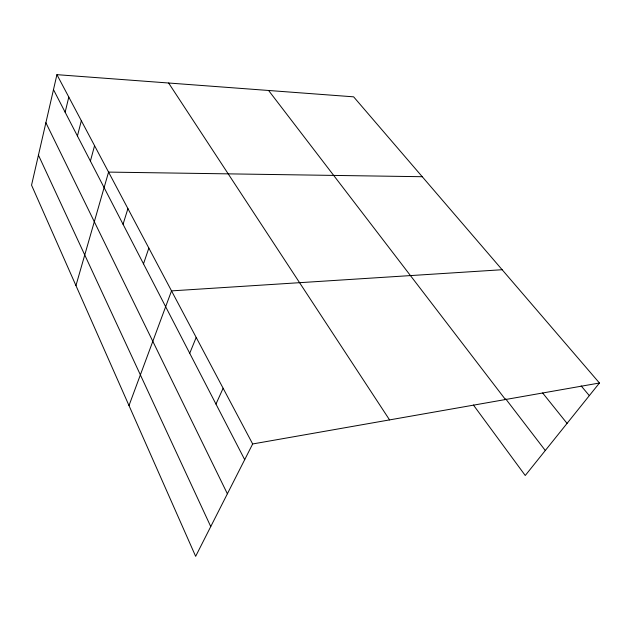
<?xml version="1.0" encoding="UTF-8"?>
<svg xmlns="http://www.w3.org/2000/svg" width="631" height="631" viewBox="0 0 631 631"><rect width="100%" height="100%" fill="white"/><g stroke="black" fill="none" stroke-linecap="round" stroke-linejoin="round"><path stroke-width="0.95" d="M56.924 74.663L31.55 185.151L195.649 556.337L252.66 443.964L599.45 383.009L353.636 96.835L56.924 74.663L252.66 443.964M65.143 112.215L68.803 97.079M77.432 135.988L81.336 120.726M90.399 161.086L94.571 145.69M75.949 285.583L108.564 172.097L422.257 176.712M123.053 224.273L127.919 208.616M143.505 263.853L148.845 248.093M128.992 405.567L171.522 290.883L502.142 269.721M189.718 353.289L196.194 337.427M215.96 404.069L223.129 388.254M599.45 383.009L525.252 475.498L473.408 405.007M581.151 385.904L589.322 395.629M542.644 392.971L567.056 423.385M505.66 398.824L545.302 450.502M268.585 90.478L505.439 399.533M168.619 83.008L389.564 419.899M53.485 89.657L244.694 459.668M45.889 122.722L227.381 493.789M38.444 155.147L210.746 526.577"/></g></svg>
